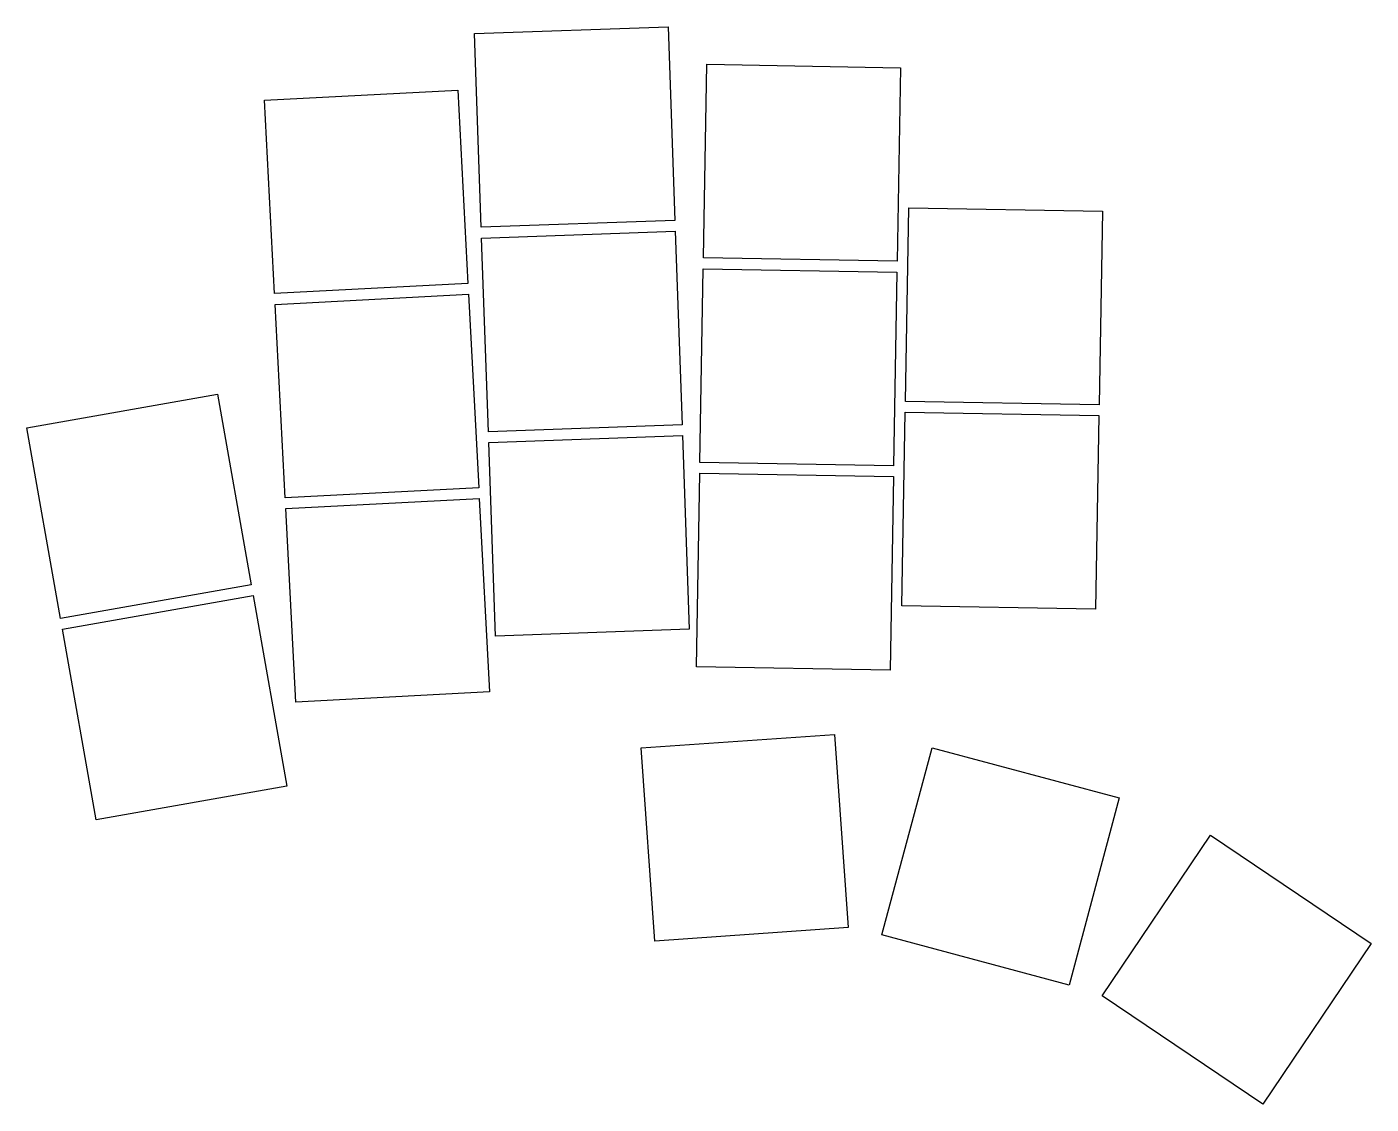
# Model space of a CAD drawing. Header units: millimetres. Extents: x -17 to 108, y -18 to 82.
import ezdxf

# ---------------------------------------------------------------- set-up
doc = ezdxf.new("R2010")
doc.units = ezdxf.units.MM

msp = doc.modelspace()

# ---------------------------------------------------------------- linework, layer by layer
for p, q in [((24.57, 81.34), (42.56, 81.97)), ((25.2, 63.35), (24.57, 81.34)), ((42.56, 81.97), (43.19, 63.98)), ((45.84, 60.5), (46.16, 78.5)), ((46.16, 78.5), (64.15, 78.18)), ((64.15, 78.18), (63.84, 60.19)), ((5.05, 75.16), (23.02, 76.1)), ((5.99, 57.19), (5.05, 75.16)), ((23.02, 76.1), (23.96, 58.13)), ((64.61, 47.17), (64.93, 65.17)), ((64.93, 65.17), (82.92, 64.86)), ((43.19, 63.98), (25.2, 63.35)), ((82.92, 64.86), (82.61, 46.86)), ((25.23, 62.35), (43.22, 62.98)), ((43.22, 62.98), (43.85, 44.99)), ((25.86, 44.36), (25.23, 62.35)), ((63.84, 60.19), (45.84, 60.5)), ((45.51, 41.5), (45.82, 59.5)), ((45.82, 59.5), (63.82, 59.19)), ((63.82, 59.19), (63.51, 41.19)), ((23.96, 58.13), (5.99, 57.19)), ((6.04, 56.19), (24.02, 57.13)), ((24.02, 57.13), (24.96, 39.15)), ((6.98, 38.21), (6.04, 56.19)), ((-17.02, 44.72), (0.7, 47.85)), ((0.7, 47.85), (3.83, 30.12)), ((82.61, 46.86), (64.61, 47.17)), ((43.85, 44.99), (25.86, 44.36)), ((64.28, 28.17), (64.59, 46.17)), ((64.59, 46.17), (82.59, 45.86)), ((82.59, 45.86), (82.28, 27.86)), ((-13.9, 27), (-17.02, 44.72)), ((25.9, 43.36), (43.89, 43.99)), ((43.89, 43.99), (44.51, 26)), ((26.53, 25.37), (25.9, 43.36)), ((63.51, 41.19), (45.51, 41.5)), ((45.18, 22.51), (45.49, 40.5)), ((45.49, 40.5), (63.49, 40.19)), ((63.49, 40.19), (63.18, 22.19)), ((24.96, 39.15), (6.98, 38.21)), ((7.03, 37.21), (25.01, 38.15)), ((25.01, 38.15), (25.95, 20.18)), ((7.98, 19.24), (7.03, 37.21)), ((3.83, 30.12), (-13.9, 27)), ((-13.73, 26.01), (4, 29.14)), ((4, 29.14), (7.13, 11.41)), ((82.28, 27.86), (64.28, 28.17)), ((-10.6, 8.29), (-13.73, 26.01)), ((44.51, 26), (26.53, 25.37)), ((63.18, 22.19), (45.18, 22.51)), ((25.95, 20.18), (7.98, 19.24)), ((40.06, 14.98), (58.02, 16.23)), ((58.02, 16.23), (59.28, -1.72)), ((41.32, -2.98), (40.06, 14.98)), ((62.43, -2.4), (67.09, 14.99)), ((67.09, 14.99), (84.48, 10.33)), ((7.13, 11.41), (-10.6, 8.29)), ((84.48, 10.33), (79.82, -7.06)), ((82.89, -8.05), (92.95, 6.87)), ((92.95, 6.87), (107.88, -3.19)), ((59.28, -1.72), (41.32, -2.98)), ((79.82, -7.06), (62.43, -2.4)), ((107.88, -3.19), (97.81, -18.12)), ((97.81, -18.12), (82.89, -8.05))]:
    msp.add_line(p, q)

doc.saveas('drawing.dxf')
